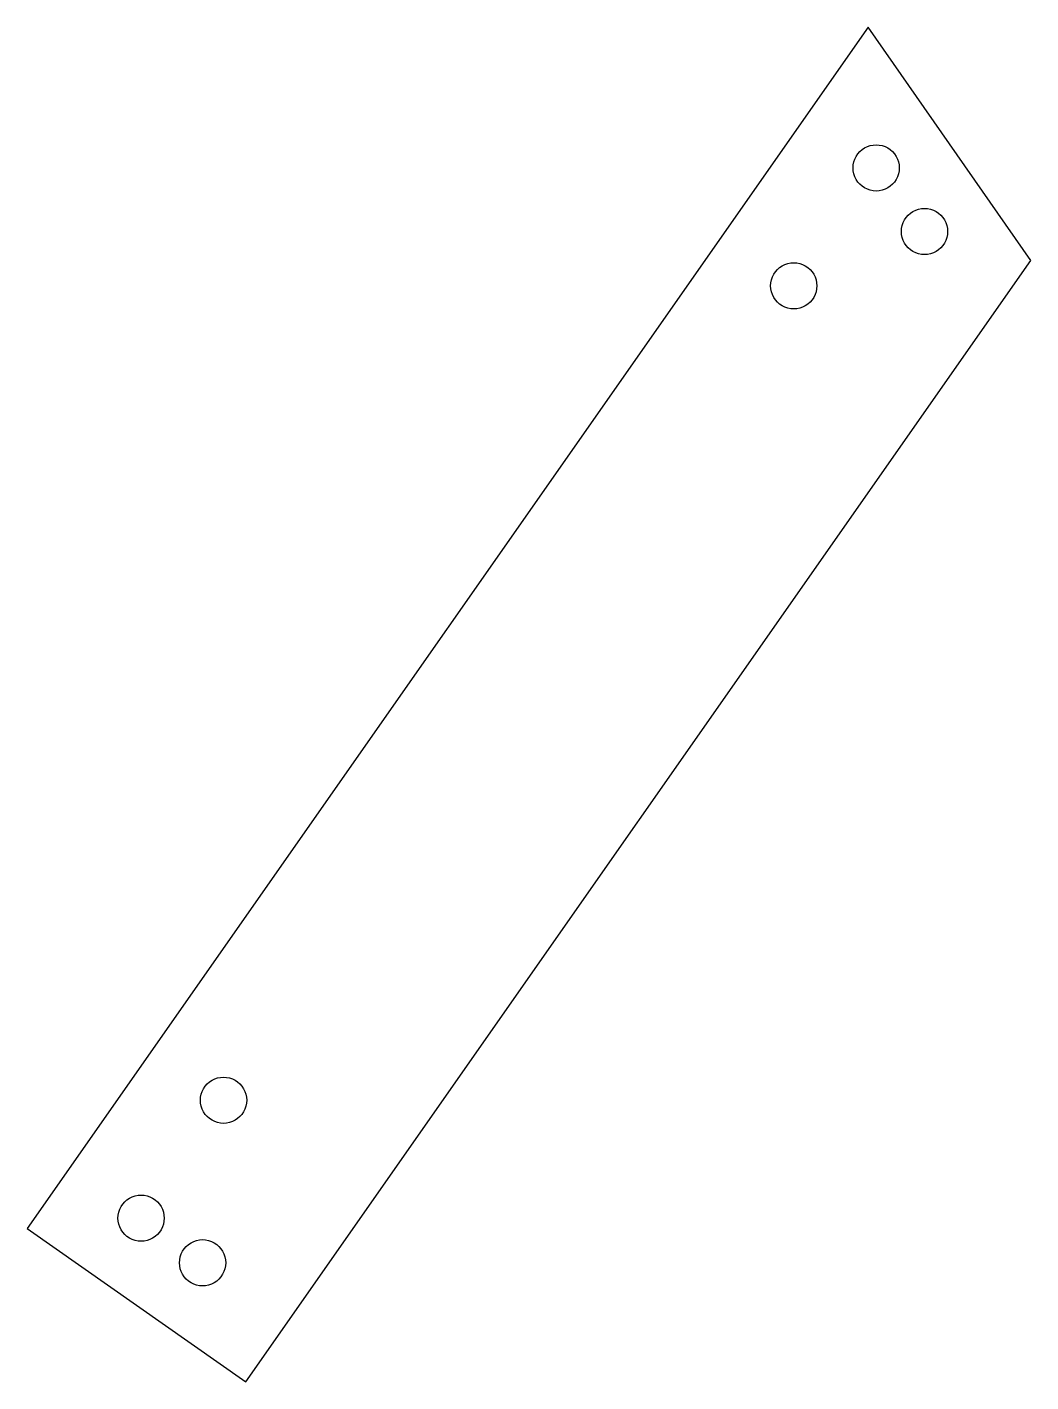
# Model space of a CAD drawing. Header units: metres. Extents: x 6 to 104, y 13 to 144.
import ezdxf

# ---------------------------------------------------------------- set-up
doc = ezdxf.new("R2010")
doc.units = ezdxf.units.M

msp = doc.modelspace()

# ---------------------------------------------------------------- linework, layer by layer
for p, q in [((87.8416, 144.451), (5.976, 27.5346)), ((103.678, 121.739), (87.8416, 144.451)), ((86.5424, 131.606), (86.6725, 131.87)), ((86.6725, 131.87), (86.836, 132.114)), ((86.836, 132.114), (87.0301, 132.336)), ((87.0301, 132.336), (87.2514, 132.53)), ((87.2514, 132.53), (87.4961, 132.693)), ((87.4961, 132.693), (87.76, 132.823)), ((87.76, 132.823), (88.0387, 132.918)), ((88.0387, 132.918), (88.3274, 132.975)), ((88.3274, 132.975), (88.6211, 132.995)), ((88.6211, 132.995), (88.9148, 132.975)), ((88.9148, 132.975), (89.2034, 132.918)), ((89.2034, 132.918), (89.4821, 132.823)), ((89.4821, 132.823), (89.7461, 132.693)), ((89.7461, 132.693), (89.9908, 132.53)), ((89.9908, 132.53), (90.2121, 132.336)), ((90.2121, 132.336), (90.4061, 132.114)), ((90.4061, 132.114), (90.5696, 131.87)), ((90.5696, 131.87), (90.6998, 131.606)), ((86.3711, 130.745), (86.3903, 131.038)), ((86.3903, 130.451), (86.3711, 130.745)), ((86.3903, 131.038), (86.4478, 131.327)), ((86.4478, 131.327), (86.5424, 131.606)), ((90.6998, 131.606), (90.7944, 131.327)), ((90.7944, 131.327), (90.8518, 131.038)), ((90.8518, 131.038), (90.8711, 130.745)), ((90.8711, 130.745), (90.8518, 130.451)), ((86.4478, 130.162), (86.3903, 130.451)), ((86.5424, 129.884), (86.4478, 130.162)), ((86.6725, 129.62), (86.5424, 129.884)), ((86.836, 129.375), (86.6725, 129.62)), ((87.0301, 129.154), (86.836, 129.375)), ((90.4061, 129.375), (90.2121, 129.154)), ((90.5696, 129.62), (90.4061, 129.375)), ((90.6998, 129.884), (90.5696, 129.62)), ((90.7944, 130.162), (90.6998, 129.884)), ((90.8518, 130.451), (90.7944, 130.162)), ((87.2514, 128.96), (87.0301, 129.154)), ((87.4961, 128.796), (87.2514, 128.96)), ((87.76, 128.666), (87.4961, 128.796)), ((88.0387, 128.571), (87.76, 128.666)), ((88.3274, 128.514), (88.0387, 128.571)), ((88.6211, 128.495), (88.3274, 128.514)), ((88.9148, 128.514), (88.6211, 128.495)), ((89.2034, 128.571), (88.9148, 128.514)), ((89.4821, 128.666), (89.2034, 128.571)), ((89.7461, 128.796), (89.4821, 128.666)), ((89.9908, 128.96), (89.7461, 128.796)), ((90.2121, 129.154), (89.9908, 128.96)), ((92.2002, 126.51), (92.4642, 126.64)), ((92.4642, 126.64), (92.7429, 126.735)), ((92.7429, 126.735), (93.0315, 126.792)), ((93.0315, 126.792), (93.3252, 126.811)), ((93.3252, 126.811), (93.6189, 126.792)), ((93.6189, 126.792), (93.9075, 126.735)), ((93.9075, 126.735), (94.1862, 126.64)), ((94.1862, 126.64), (94.4502, 126.51)), ((91.1519, 125.144), (91.2465, 125.422)), ((91.2465, 125.422), (91.3766, 125.686)), ((91.3766, 125.686), (91.5402, 125.931)), ((91.5402, 125.931), (91.7342, 126.152)), ((91.7342, 126.152), (91.9555, 126.346)), ((91.9555, 126.346), (92.2002, 126.51)), ((94.4502, 126.51), (94.6949, 126.346)), ((94.6949, 126.346), (94.9162, 126.152)), ((94.9162, 126.152), (95.1103, 125.931)), ((95.1103, 125.931), (95.2738, 125.686)), ((95.2738, 125.686), (95.4039, 125.422)), ((95.4039, 125.422), (95.4986, 125.144)), ((91.0752, 124.561), (91.0945, 124.855)), ((91.0945, 124.268), (91.0752, 124.561)), ((91.0945, 124.855), (91.1519, 125.144)), ((91.1519, 123.979), (91.0945, 124.268)), ((91.2465, 123.7), (91.1519, 123.979)), ((95.4986, 123.979), (95.4039, 123.7)), ((95.4986, 125.144), (95.556, 124.855)), ((95.556, 124.268), (95.4986, 123.979)), ((95.556, 124.855), (95.5752, 124.561)), ((95.5752, 124.561), (95.556, 124.268)), ((91.3766, 123.436), (91.2465, 123.7)), ((91.5402, 123.192), (91.3766, 123.436)), ((91.7342, 122.97), (91.5402, 123.192)), ((91.9555, 122.776), (91.7342, 122.97)), ((92.2002, 122.613), (91.9555, 122.776)), ((92.4642, 122.483), (92.2002, 122.613)), ((94.4502, 122.613), (94.1862, 122.483)), ((94.6949, 122.776), (94.4502, 122.613)), ((94.9162, 122.97), (94.6949, 122.776)), ((95.1103, 123.192), (94.9162, 122.97)), ((95.2738, 123.436), (95.1103, 123.192)), ((95.4039, 123.7), (95.2738, 123.436)), ((27.274, 12.6216), (103.678, 121.739)), ((79.466, 121.225), (79.73, 121.355)), ((79.73, 121.355), (80.0087, 121.45)), ((80.0087, 121.45), (80.2973, 121.507)), ((80.2973, 121.507), (80.591, 121.527)), ((80.591, 121.527), (80.8847, 121.507)), ((80.8847, 121.507), (81.1734, 121.45)), ((81.1734, 121.45), (81.452, 121.355)), ((81.452, 121.355), (81.716, 121.225)), ((92.7429, 122.388), (92.4642, 122.483)), ((93.0315, 122.331), (92.7429, 122.388)), ((93.3252, 122.311), (93.0315, 122.331)), ((93.6189, 122.331), (93.3252, 122.311)), ((93.9075, 122.388), (93.6189, 122.331)), ((94.1862, 122.483), (93.9075, 122.388)), ((78.4177, 119.859), (78.5123, 120.138)), ((78.5123, 120.138), (78.6425, 120.402)), ((78.6425, 120.402), (78.806, 120.646)), ((78.806, 120.646), (79, 120.868)), ((79, 120.868), (79.2213, 121.062)), ((79.2213, 121.062), (79.466, 121.225)), ((81.716, 121.225), (81.9607, 121.062)), ((81.9607, 121.062), (82.182, 120.868)), ((82.182, 120.868), (82.3761, 120.646)), ((82.3761, 120.646), (82.5396, 120.402)), ((82.5396, 120.402), (82.6697, 120.138)), ((82.6697, 120.138), (82.7643, 119.859)), ((78.341, 119.277), (78.3603, 119.57)), ((78.3603, 118.983), (78.341, 119.277)), ((78.3603, 119.57), (78.4177, 119.859)), ((78.4177, 118.694), (78.3603, 118.983)), ((78.5123, 118.416), (78.4177, 118.694)), ((82.7643, 118.694), (82.6697, 118.416)), ((82.7643, 119.859), (82.8218, 119.57)), ((82.8218, 118.983), (82.7643, 118.694)), ((82.8218, 119.57), (82.841, 119.277)), ((82.841, 119.277), (82.8218, 118.983)), ((78.6425, 118.152), (78.5123, 118.416)), ((78.806, 117.907), (78.6425, 118.152)), ((79, 117.686), (78.806, 117.907)), ((79.2213, 117.492), (79, 117.686)), ((79.466, 117.328), (79.2213, 117.492)), ((81.9607, 117.492), (81.716, 117.328)), ((82.182, 117.686), (81.9607, 117.492)), ((82.3761, 117.907), (82.182, 117.686)), ((82.5396, 118.152), (82.3761, 117.907)), ((82.6697, 118.416), (82.5396, 118.152)), ((79.73, 117.198), (79.466, 117.328)), ((80.0087, 117.103), (79.73, 117.198)), ((80.2973, 117.046), (80.0087, 117.103)), ((80.591, 117.027), (80.2973, 117.046)), ((80.8847, 117.046), (80.591, 117.027)), ((81.1734, 117.103), (80.8847, 117.046)), ((81.452, 117.198), (81.1734, 117.103)), ((81.716, 117.328), (81.452, 117.198)), ((24.2376, 42.104), (24.5163, 42.1986)), ((24.5163, 42.1986), (24.8049, 42.256)), ((24.8049, 42.256), (25.0986, 42.2752)), ((25.0986, 42.2752), (25.3923, 42.256)), ((25.3923, 42.256), (25.681, 42.1986)), ((25.681, 42.1986), (25.9596, 42.104)), ((22.9253, 40.6076), (23.0199, 40.8863)), ((23.0199, 40.8863), (23.1501, 41.1502)), ((23.1501, 41.1502), (23.3136, 41.3949)), ((23.3136, 41.3949), (23.5076, 41.6162)), ((23.5076, 41.6162), (23.7289, 41.8103)), ((23.7289, 41.8103), (23.9736, 41.9738)), ((23.9736, 41.9738), (24.2376, 42.104)), ((25.9596, 42.104), (26.2236, 41.9738)), ((26.2236, 41.9738), (26.4683, 41.8103)), ((26.4683, 41.8103), (26.6896, 41.6162)), ((26.6896, 41.6162), (26.8837, 41.3949)), ((26.8837, 41.3949), (27.0472, 41.1502)), ((27.0472, 41.1502), (27.1773, 40.8863)), ((27.1773, 40.8863), (27.2719, 40.6076)), ((22.8486, 40.0252), (22.8679, 40.3189)), ((22.8679, 39.7316), (22.8486, 40.0252)), ((22.8679, 40.3189), (22.9253, 40.6076)), ((22.9253, 39.4429), (22.8679, 39.7316)), ((27.2719, 40.6076), (27.3294, 40.3189)), ((27.3294, 39.7316), (27.2719, 39.4429)), ((27.3294, 40.3189), (27.3486, 40.0252)), ((27.3486, 40.0252), (27.3294, 39.7316)), ((23.0199, 39.1642), (22.9253, 39.4429)), ((23.1501, 38.9002), (23.0199, 39.1642)), ((23.3136, 38.6555), (23.1501, 38.9002)), ((23.5076, 38.4342), (23.3136, 38.6555)), ((23.7289, 38.2402), (23.5076, 38.4342)), ((23.9736, 38.0767), (23.7289, 38.2402)), ((26.4683, 38.2402), (26.2236, 38.0767)), ((26.6896, 38.4342), (26.4683, 38.2402)), ((26.8837, 38.6555), (26.6896, 38.4342)), ((27.0472, 38.9002), (26.8837, 38.6555)), ((27.1773, 39.1642), (27.0472, 38.9002)), ((27.2719, 39.4429), (27.1773, 39.1642)), ((24.2376, 37.9465), (23.9736, 38.0767)), ((24.5163, 37.8519), (24.2376, 37.9465)), ((24.8049, 37.7945), (24.5163, 37.8519)), ((25.0986, 37.7752), (24.8049, 37.7945)), ((25.3923, 37.7945), (25.0986, 37.7752)), ((25.681, 37.8519), (25.3923, 37.7945)), ((25.9596, 37.9465), (25.681, 37.8519)), ((26.2236, 38.0767), (25.9596, 37.9465)), ((15.4776, 30.1481), (15.6988, 30.3421)), ((15.6988, 30.3421), (15.9435, 30.5057)), ((15.9435, 30.5057), (16.2075, 30.6358)), ((16.2075, 30.6358), (16.4862, 30.7304)), ((16.4862, 30.7304), (16.7749, 30.7879)), ((16.7749, 30.7879), (17.0685, 30.8071)), ((17.0685, 30.8071), (17.3622, 30.7879)), ((17.3622, 30.7879), (17.6509, 30.7304)), ((17.6509, 30.7304), (17.9296, 30.6358)), ((17.9296, 30.6358), (18.1935, 30.5057)), ((18.1935, 30.5057), (18.4382, 30.3421)), ((18.4382, 30.3421), (18.6595, 30.1481)), ((14.8378, 28.8508), (14.8952, 29.1395)), ((14.8952, 29.1395), (14.9898, 29.4181)), ((14.9898, 29.4181), (15.12, 29.6821)), ((15.12, 29.6821), (15.2835, 29.9268)), ((15.2835, 29.9268), (15.4776, 30.1481)), ((18.6595, 30.1481), (18.8536, 29.9268)), ((18.8536, 29.9268), (19.0171, 29.6821)), ((19.0171, 29.6821), (19.1473, 29.4181)), ((19.1473, 29.4181), (19.2419, 29.1395)), ((19.2419, 29.1395), (19.2993, 28.8508)), ((14.8185, 28.5571), (14.8378, 28.8508)), ((14.8378, 28.2634), (14.8185, 28.5571)), ((14.8952, 27.9748), (14.8378, 28.2634)), ((14.9898, 27.6961), (14.8952, 27.9748)), ((15.12, 27.4321), (14.9898, 27.6961)), ((19.1473, 27.6961), (19.0171, 27.4321)), ((19.2419, 27.9748), (19.1473, 27.6961)), ((19.2993, 28.2634), (19.2419, 27.9748)), ((19.2993, 28.8508), (19.3185, 28.5571)), ((19.3185, 28.5571), (19.2993, 28.2634)), ((5.976, 27.5346), (27.274, 12.6216)), ((15.2835, 27.1874), (15.12, 27.4321)), ((15.4776, 26.9661), (15.2835, 27.1874)), ((15.6988, 26.7721), (15.4776, 26.9661)), ((15.9435, 26.6086), (15.6988, 26.7721)), ((16.2075, 26.4784), (15.9435, 26.6086)), ((16.4862, 26.3838), (16.2075, 26.4784)), ((16.7749, 26.3264), (16.4862, 26.3838)), ((17.6509, 26.3838), (17.3622, 26.3264)), ((17.9296, 26.4784), (17.6509, 26.3838)), ((18.1935, 26.6086), (17.9296, 26.4784)), ((18.4382, 26.7721), (18.1935, 26.6086)), ((18.6595, 26.9661), (18.4382, 26.7721)), ((18.8536, 27.1874), (18.6595, 26.9661)), ((19.0171, 27.4321), (18.8536, 27.1874)), ((22.2011, 26.294), (22.4798, 26.3886)), ((22.4798, 26.3886), (22.7684, 26.446)), ((22.7684, 26.446), (23.0621, 26.4653)), ((23.0621, 26.4653), (23.3558, 26.446)), ((23.3558, 26.446), (23.6444, 26.3886)), ((23.6444, 26.3886), (23.9231, 26.294)), ((17.0685, 26.3071), (16.7749, 26.3264)), ((17.3622, 26.3264), (17.0685, 26.3071)), ((20.8888, 24.7976), (20.9834, 25.0763)), ((20.9834, 25.0763), (21.1135, 25.3403)), ((21.1135, 25.3403), (21.2771, 25.585)), ((21.2771, 25.585), (21.4711, 25.8063)), ((21.4711, 25.8063), (21.6924, 26.0003)), ((21.6924, 26.0003), (21.9371, 26.1638)), ((21.9371, 26.1638), (22.2011, 26.294)), ((23.9231, 26.294), (24.1871, 26.1638)), ((24.1871, 26.1638), (24.4318, 26.0003)), ((24.4318, 26.0003), (24.6531, 25.8063)), ((24.6531, 25.8063), (24.8471, 25.585)), ((24.8471, 25.585), (25.0107, 25.3403)), ((25.0107, 25.3403), (25.1408, 25.0763)), ((25.1408, 25.0763), (25.2354, 24.7976)), ((20.8121, 24.2153), (20.8313, 24.509)), ((20.8313, 23.9216), (20.8121, 24.2153)), ((20.8313, 24.509), (20.8888, 24.7976)), ((20.8888, 23.6329), (20.8313, 23.9216)), ((25.2354, 24.7976), (25.2928, 24.509)), ((25.2928, 23.9216), (25.2354, 23.6329)), ((25.2928, 24.509), (25.3121, 24.2153)), ((25.3121, 24.2153), (25.2928, 23.9216)), ((20.9834, 23.3542), (20.8888, 23.6329)), ((21.1135, 23.0903), (20.9834, 23.3542)), ((21.2771, 22.8456), (21.1135, 23.0903)), ((21.4711, 22.6243), (21.2771, 22.8456)), ((21.6924, 22.4302), (21.4711, 22.6243)), ((21.9371, 22.2667), (21.6924, 22.4302)), ((24.4318, 22.4302), (24.1871, 22.2667)), ((24.6531, 22.6243), (24.4318, 22.4302)), ((24.8471, 22.8456), (24.6531, 22.6243)), ((25.0107, 23.0903), (24.8471, 22.8456)), ((25.1408, 23.3542), (25.0107, 23.0903)), ((25.2354, 23.6329), (25.1408, 23.3542)), ((22.2011, 22.1366), (21.9371, 22.2667)), ((22.4798, 22.042), (22.2011, 22.1366)), ((22.7684, 21.9845), (22.4798, 22.042)), ((23.0621, 21.9653), (22.7684, 21.9845)), ((23.3558, 21.9845), (23.0621, 21.9653)), ((23.6444, 22.042), (23.3558, 21.9845)), ((23.9231, 22.1366), (23.6444, 22.042)), ((24.1871, 22.2667), (23.9231, 22.1366))]:
    msp.add_line(p, q)

doc.saveas('drawing.dxf')
